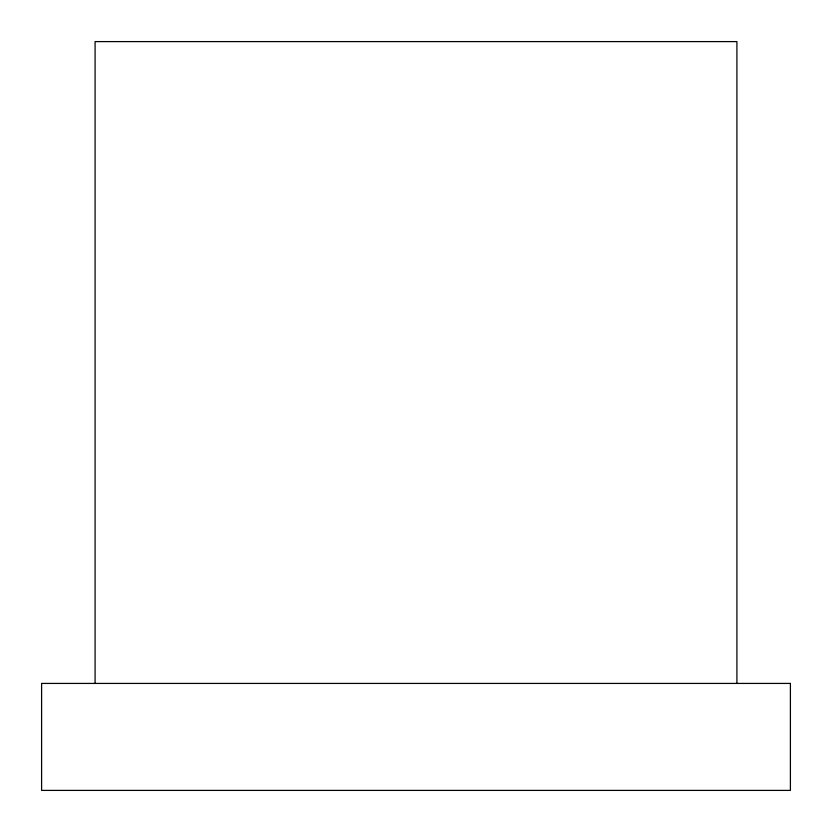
<?xml version="1.0" encoding="UTF-8"?>
<svg xmlns="http://www.w3.org/2000/svg" width="832" height="832" viewBox="0 0 832 832"><rect width="100%" height="100%" fill="white"/><g stroke="black" fill="none" stroke-linecap="round" stroke-linejoin="round"><path stroke-width="1.25" d="M736.913 683.426L736.913 41.6L95.087 41.6L95.087 683.426M790.4 683.426L41.6 683.426L41.6 790.4L790.4 790.4L790.4 683.426"/></g></svg>
